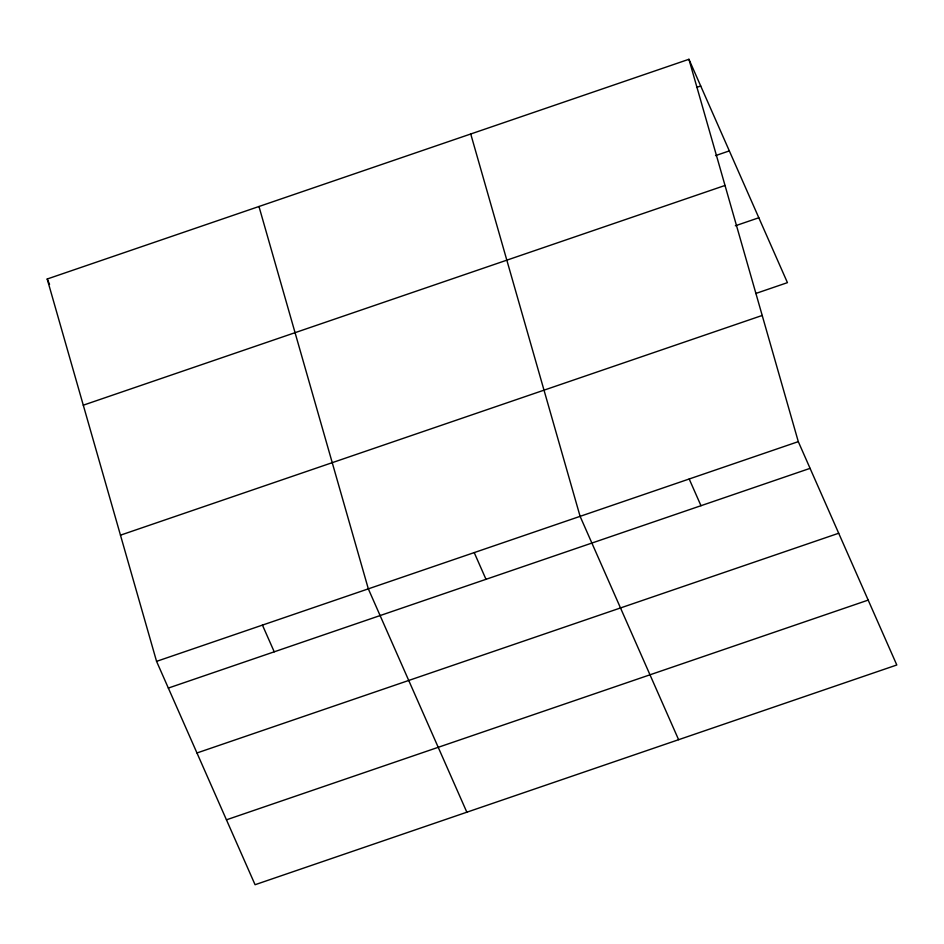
<?xml version="1.0" encoding="UTF-8"?>
<svg xmlns="http://www.w3.org/2000/svg" width="944" height="944" viewBox="0 0 944 944"><rect width="100%" height="100%" fill="white"/><g stroke="black" fill="none" stroke-linecap="round" stroke-linejoin="round"><path stroke-width="1.42" d="M688.931 59.283L798.294 441.639L896.8 664.989L255.069 884.717L156.562 661.355L47.2 279.011L688.931 59.283L787.438 282.645L755.684 293.513M696.578 87.426L700.719 86.01M715.528 155.618L729.334 150.898M83.284 405.188L725.016 185.461M735.341 225.793L758.823 217.757M120.466 535.177L762.197 315.461M156.562 661.355L798.294 441.639M168.339 688.07L810.07 468.354M196.966 752.97L838.697 533.242M226.454 819.817L868.185 600.101M689.191 478.986L700.979 505.713M678.606 739.695L580.1 516.344L470.737 133.989M474.218 552.594L485.995 579.309M466.843 812.206L368.325 588.855L258.975 206.5M262.444 625.105L274.232 651.82M47.2 279.011L49.56 284.345"/></g></svg>
